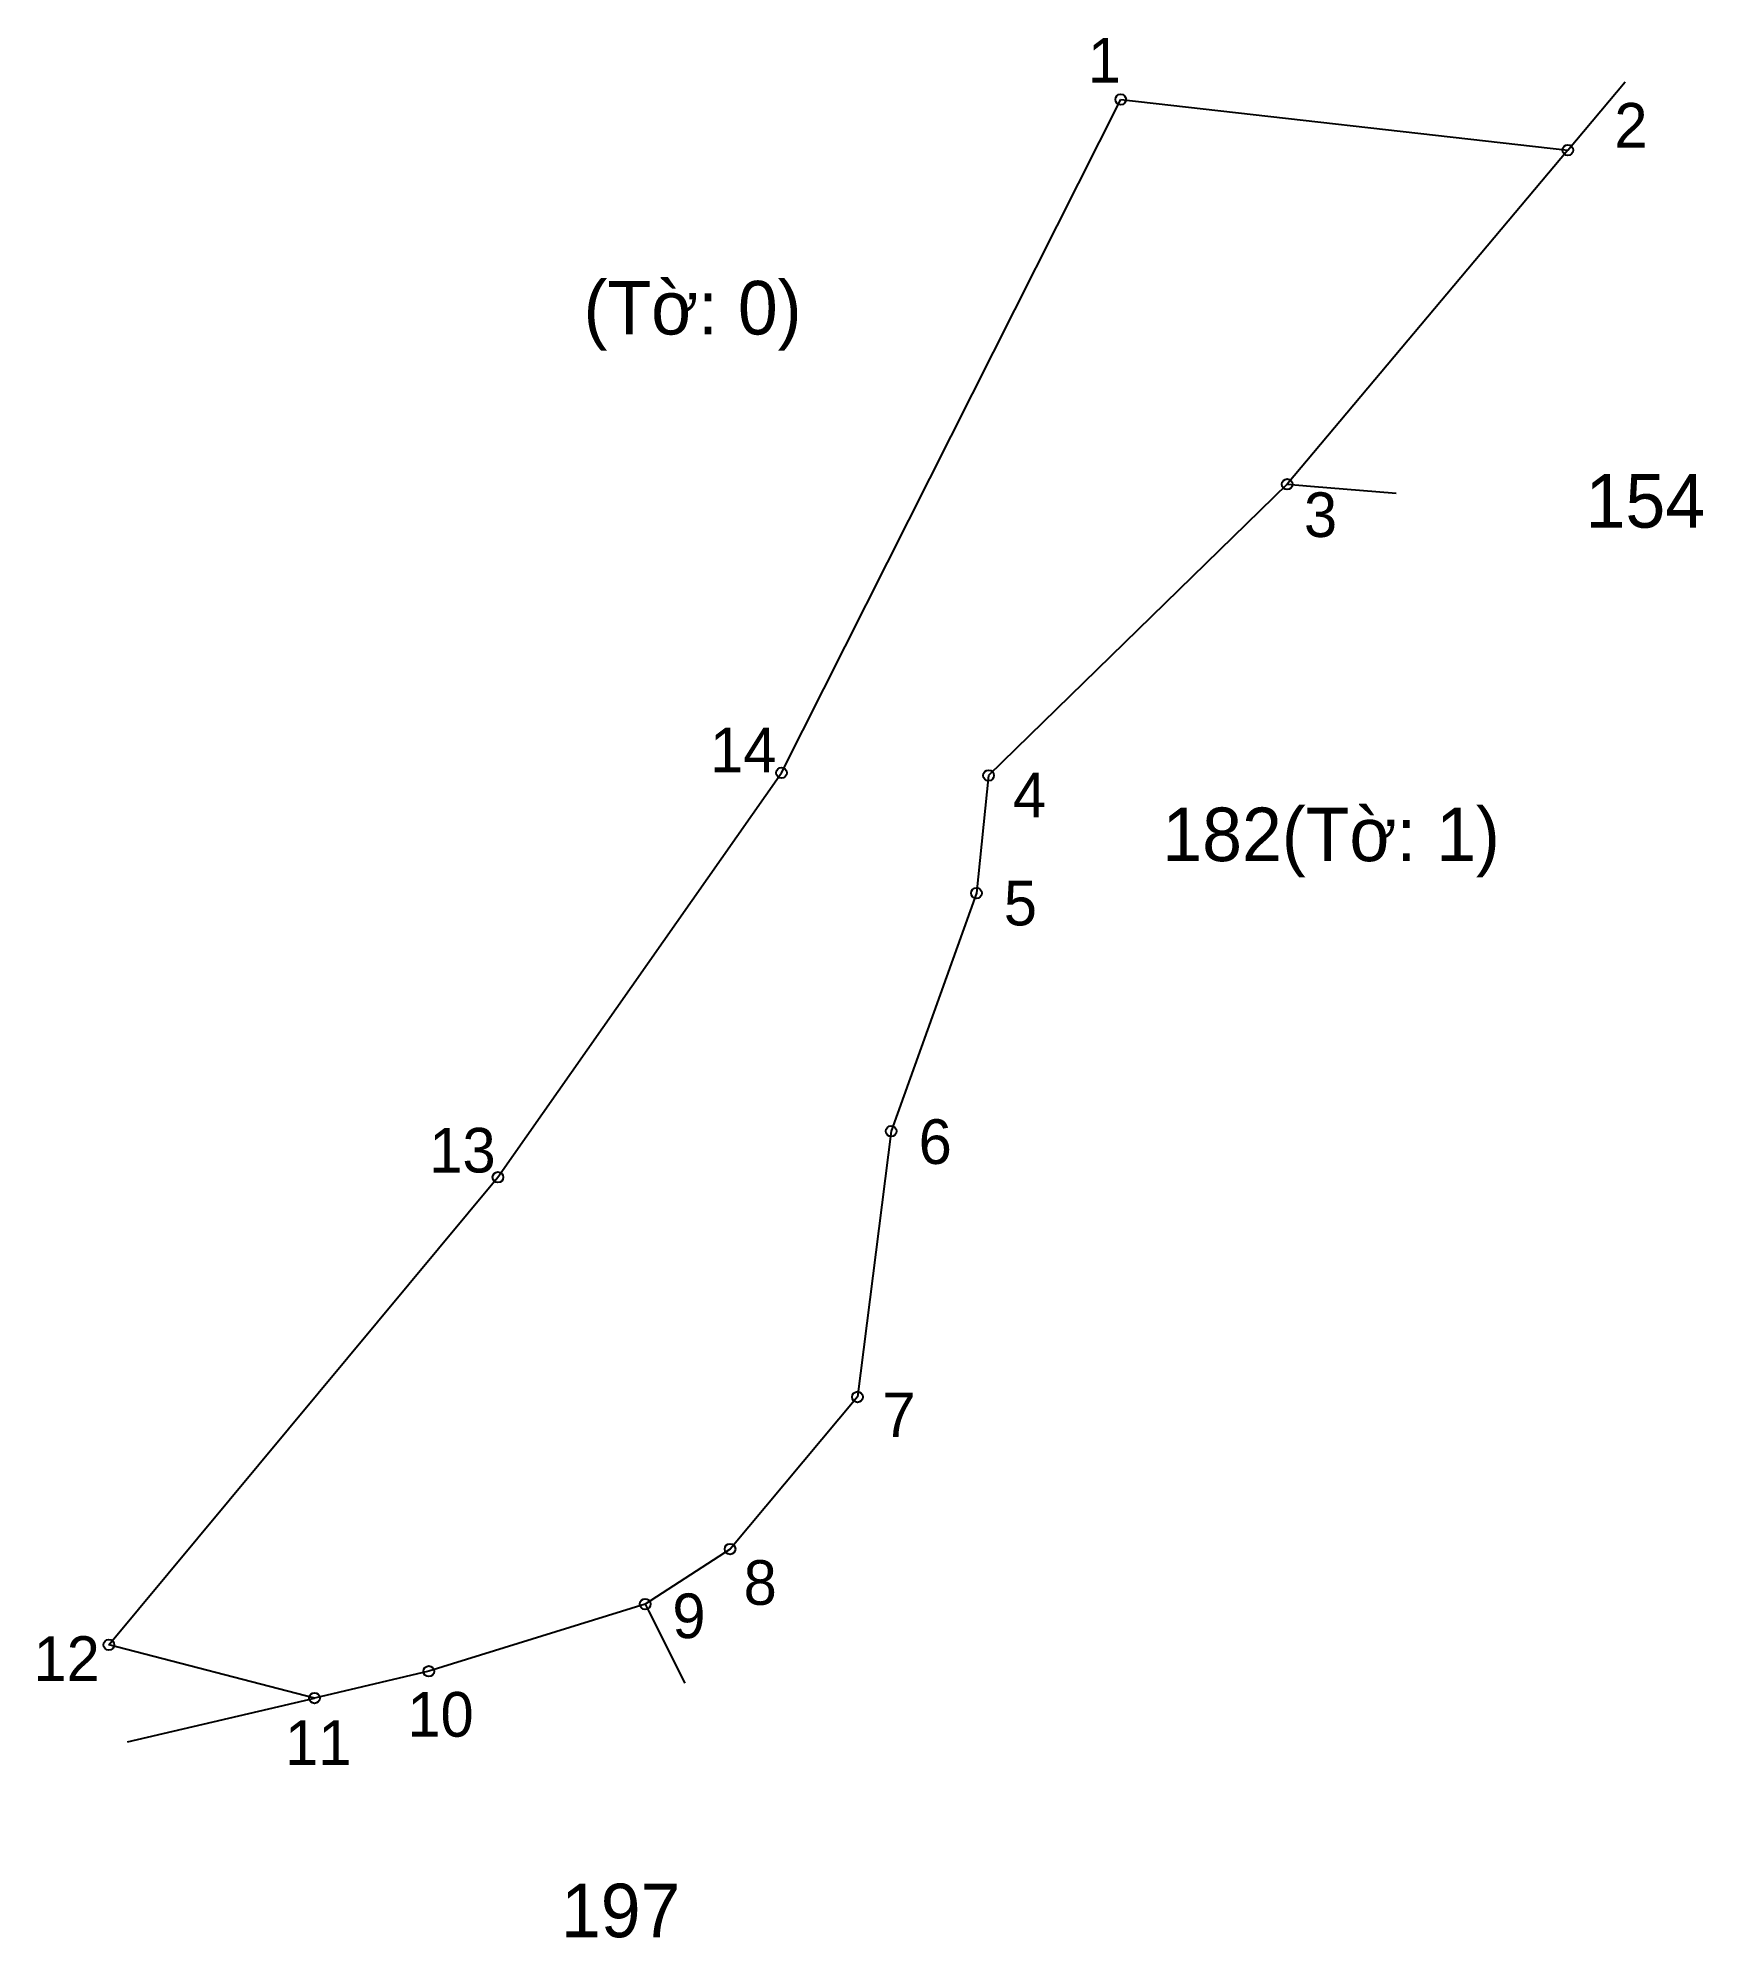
# Model space of a CAD drawing. Extents: x 550186 to 550409, y 1823356 to 1823611.
import ezdxf

# ---------------------------------------------------------------- set-up
doc = ezdxf.new("R2010")
doc.units = 0
for name, color, linetype in [('CanhThua', 7, 'Continuous'), ('MocDinhThua', 7, 'Continuous'), ('NhanTuCan', 7, 'Continuous'), ('RauThua', 7, 'Continuous'), ('SoHieuDinhThua', 7, 'Continuous')]:
    doc.layers.add(name, color=color, linetype=linetype)

msp = doc.modelspace()

# ---------------------------------------------------------------- linework, layer by layer
at = {"layer": 'CanhThua'}
for p, q in [((550285.26, 1823512.35), (550330.7, 1823602.54)), ((550330.7, 1823602.54), (550390.6, 1823595.77)), ((550390.6, 1823595.77), (550353, 1823551)), ((550353, 1823551), (550313, 1823512)), ((550247.27, 1823458.17), (550285.26, 1823512.35)), ((550313, 1823512), (550311.37, 1823496.23)), ((550311.37, 1823496.23), (550299.95, 1823464.34)), ((550299.95, 1823464.34), (550295.43, 1823428.74)), ((550195.15, 1823395.54), (550247.27, 1823458.17)), ((550295.43, 1823428.74), (550278.36, 1823408.37)), ((550278.36, 1823408.37), (550267, 1823401)), ((550267, 1823401), (550238, 1823392)), ((550222.69, 1823388.41), (550195.15, 1823395.54)), ((550238, 1823392), (550222.69, 1823388.41))]:
    msp.add_line(p, q, dxfattribs=at)
at = {"layer": 'MocDinhThua'}
for centre in [(550330.7, 1823602.54), (550390.6, 1823595.77), (550353, 1823551), (550285.26, 1823512.35), (550313, 1823512), (550311.37, 1823496.23), (550299.95, 1823464.34), (550247.27, 1823458.17), (550295.43, 1823428.74), (550278.36, 1823408.37), (550267, 1823401), (550195.15, 1823395.54), (550238, 1823392), (550222.69, 1823388.41)]:
    msp.add_circle(centre, 0.717, dxfattribs=at)
at = {"layer": 'RauThua'}
for p, q in [((550390.6, 1823595.77), (550398.29, 1823604.92)), ((550353, 1823551), (550356.12, 1823550.75)), ((550356.12, 1823550.75), (550367.61, 1823549.81)), ((550267, 1823401), (550267.44, 1823400.11)), ((550267.44, 1823400.11), (550272.3, 1823390.4)), ((550197.64, 1823382.54), (550222.69, 1823388.41))]:
    msp.add_line(p, q, dxfattribs=at)

# ---------------------------------------------------------------- texts
at = {"layer": 'NhanTuCan'}
for s, p in [('(Tờ: 0)', (550258.74, 1823571.07)), ('154', (550392.98, 1823545.19)), ('182(Tờ: 1)', (550336.28, 1823500.52)), ('197', (550255.71, 1823356.37))]:
    msp.add_text(s, height=7.174, dxfattribs=at).set_placement(p)
at = {"layer": 'SoHieuDinhThua'}
for s, height, p in [('1', 5.98, (550326.3, 1823604.81)), ('2', 5.98, (550396.83, 1823596.1)), ('3', 5.98, (550355.25, 1823543.94)), ('14', 5.978, (550275.69, 1823512.43)), ('4', 5.98, (550316.26, 1823506.41)), ('5', 5.98, (550315.04, 1823491.91)), ('6', 5.98, (550303.63, 1823459.96)), ('13', 5.978, (550238.07, 1823458.81)), ('7', 5.98, (550298.77, 1823423.36)), ('8', 5.98, (550280.18, 1823400.9)), ('9', 5.98, (550270.63, 1823396.44)), ('12', 5.978, (550185.04, 1823390.71)), ('10', 5.978, (550235.13, 1823383.24)), ('11', 5.978, (550218.75, 1823379.45))]:
    msp.add_text(s, height=height, dxfattribs=at).set_placement(p)

doc.saveas('drawing.dxf')
